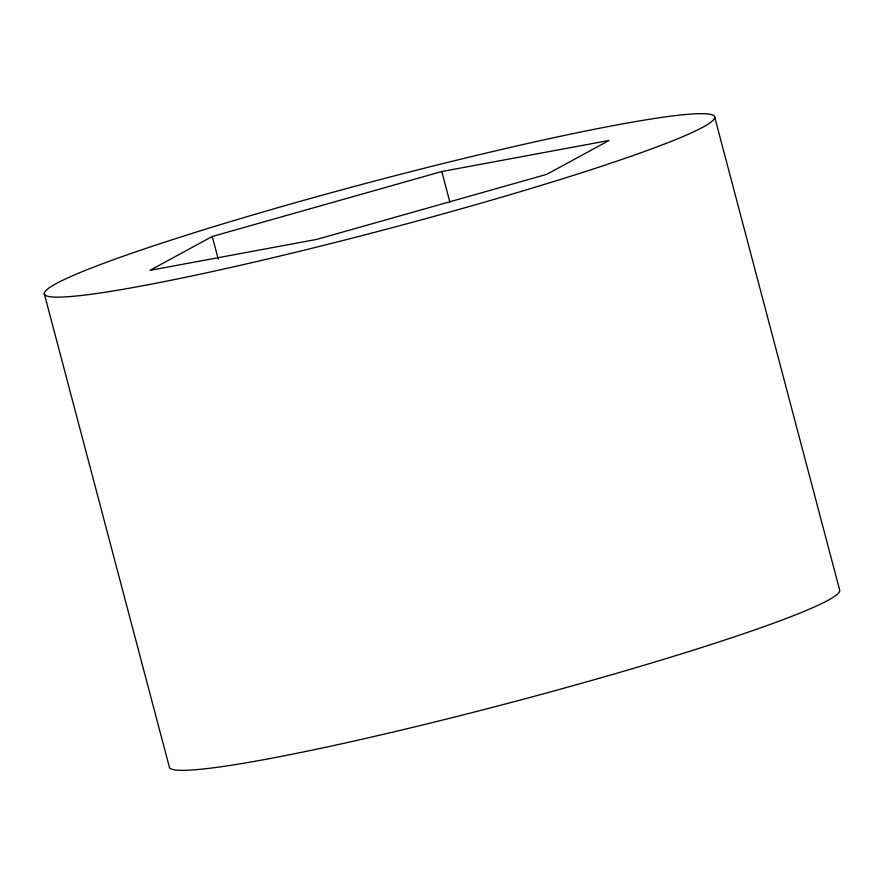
<?xml version="1.0" encoding="UTF-8"?>
<svg xmlns="http://www.w3.org/2000/svg" width="884" height="884" viewBox="0 0 884 884"><rect width="100%" height="100%" fill="white"/><g stroke="black" fill="none" stroke-linecap="round" stroke-linejoin="round"><path stroke-width="1.33" d="M212.259 236.47L149.937 270.36L317.168 239.31L546.732 174.358L609.043 140.468L441.812 171.518L212.259 236.47L218.226 259.089M714.78 117.406A346.738 24.796 -14.8 0 1 210.746 271.907A346.738 24.796 -14.8 0 1 212.945 226.923A346.738 24.796 -14.8 0 1 714.78 117.406L839.8 590.578A346.738 24.796 -14.8 0 1 503.239 704.559A346.738 24.796 -14.8 0 1 169.22 766.594L44.2 293.422M441.812 171.518L449.89 202.116"/></g></svg>
